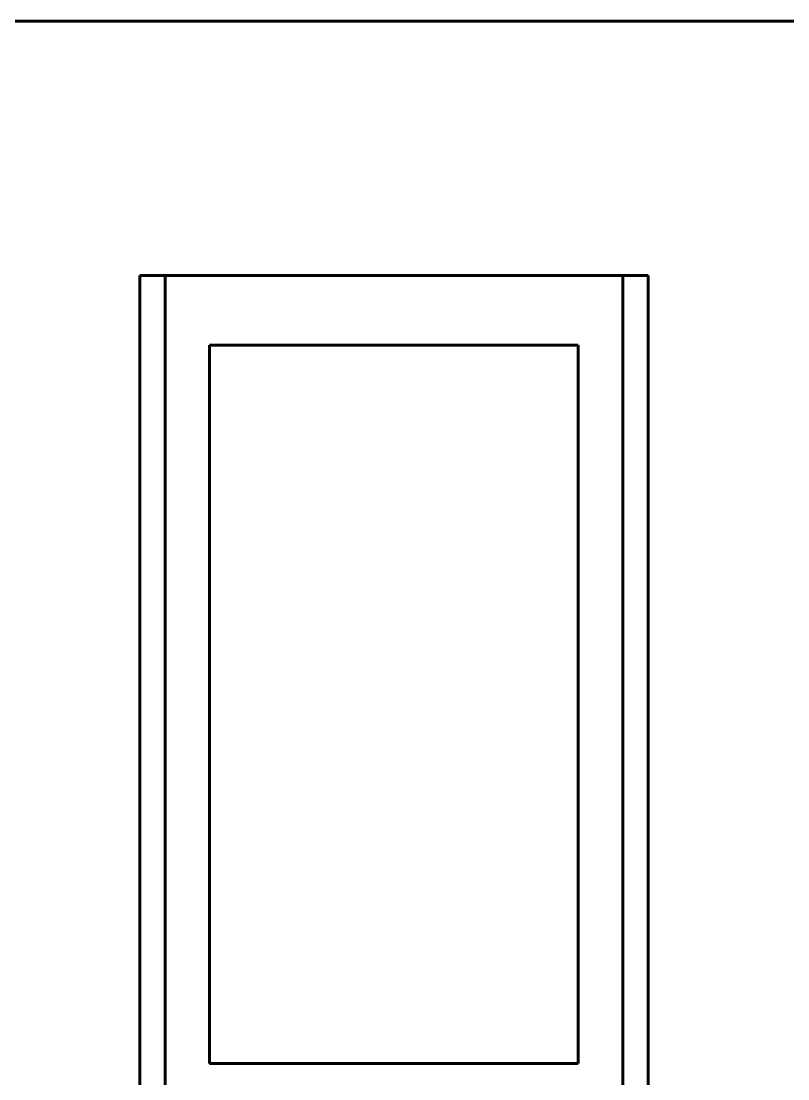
# Model space of a CAD drawing. Header units: inches. Extents: x -4554 to 14101, y -13650 to 2449.
# Drawn here: x -1237 to -30, y -11964 to -10300 of the extents above; entities that cross this region are included whole.
import ezdxf

# ---------------------------------------------------------------- set-up
doc = ezdxf.new("R2010")
doc.units = ezdxf.units.IN
doc.layers.add('Слой1', color=7, linetype='Continuous')

msp = doc.modelspace()

# ---------------------------------------------------------------- linework, layer by layer
at = {"layer": 'Слой1', "linetype": 'Continuous', "lineweight": 60}
for p, q in [((-3250, -10300), (7250, -10300)), ((-940, -10810), (-360, -10810)), ((-940, -11940), (-940, -10810)), ((-360, -10810), (-360, -11940)), ((-940, -11940), (-360, -11940))]:
    msp.add_line(p, q, dxfattribs=at)
at = {"layer": 'Слой1', "color": 7, "linetype": 'Continuous', "lineweight": 60}
for p, q in [((-1050, -10700), (-250, -10700)), ((-1050, -12800), (-1050, -10700)), ((-1010, -12800), (-1010, -10700)), ((-290, -12800), (-290, -10700)), ((-250, -12800), (-250, -10700))]:
    msp.add_line(p, q, dxfattribs=at)

doc.saveas('drawing.dxf')
